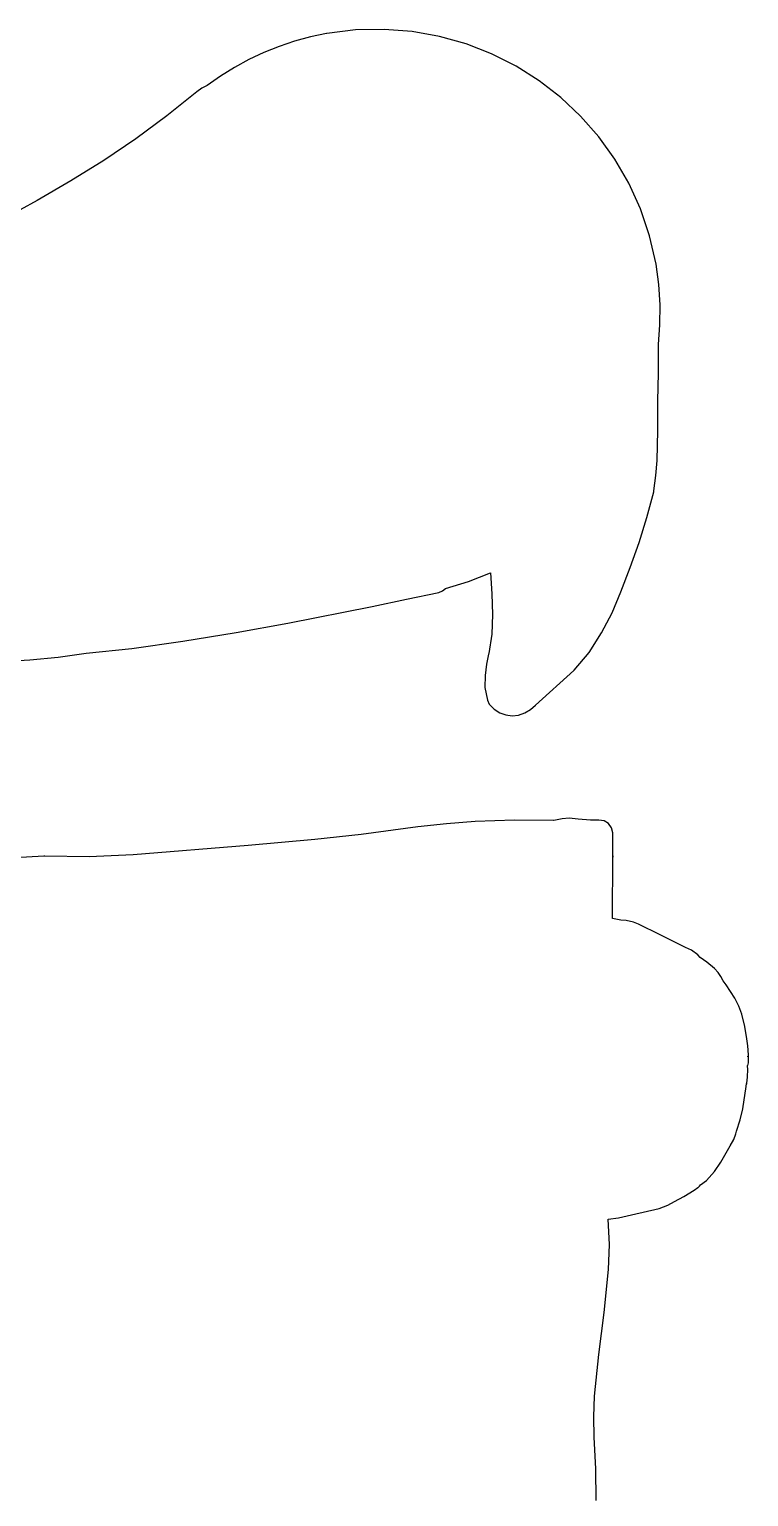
# Model space of a CAD drawing. Extents: x -2300 to 2026, y -6513 to 1502.
# Drawn here: x -1566.7 to -1434.2, y -2837.1 to -2566.9 of the extents above; entities that cross this region are included whole.
import ezdxf

# ---------------------------------------------------------------- set-up
doc = ezdxf.new("R2010")
doc.units = 0

msp = doc.modelspace()

# ---------------------------------------------------------------- linework, layer by layer
at = {"layer": 'Layer 1'}
for p, q in [((-1506.628756, -2567.008796), (-1511.943165, -2567.669593)), ((-1501.37466, -2566.89029), (-1506.628756, -2567.008796)), ((-1496.211504, -2567.292616), (-1501.37466, -2566.89029)), ((-1517.845693, -2569.09355), (-1520.713168, -2570.05633)), ((-1514.922341, -2568.297046), (-1517.845693, -2569.09355)), ((-1511.95, -2567.67), (-1514.922341, -2568.297046)), ((-1511.943165, -2567.669593), (-1511.95, -2567.67)), ((-1491.169915, -2568.194319), (-1496.211504, -2567.292616)), ((-1486.28052, -2569.573941), (-1491.169915, -2568.194319)), ((-1481.573947, -2571.410026), (-1486.28052, -2569.573941)), ((-1523.517878, -2571.182203), (-1526.252933, -2572.467985)), ((-1520.713168, -2570.05633), (-1523.517878, -2571.182203)), ((-1477.080822, -2573.681116), (-1481.573947, -2571.410026)), ((-1528.911448, -2573.910496), (-1531.486533, -2575.506552)), ((-1526.252933, -2572.467985), (-1528.911448, -2573.910496)), ((-1472.831773, -2576.365755), (-1477.080822, -2573.681116)), ((-1534.912861, -2577.740516), (-1535.84607, -2578.39745)), ((-1533.9713, -2577.25297), (-1534.912861, -2577.740516)), ((-1531.486533, -2575.506552), (-1533.9713, -2577.25297)), ((-1468.857427, -2579.442486), (-1472.831773, -2576.365755)), ((-1535.84607, -2578.39745), (-1541.363404, -2582.834366)), ((-1465.188411, -2582.889851), (-1468.857427, -2579.442486)), ((-1541.363404, -2582.834366), (-1547.090642, -2587.037938)), ((-1461.855352, -2586.686395), (-1465.188411, -2582.889851)), ((-1547.090642, -2587.037938), (-1552.999188, -2591.025491)), ((-1458.888878, -2590.81066), (-1461.855352, -2586.686395)), ((-1552.999188, -2591.025491), (-1559.060445, -2594.81435)), ((-1456.319614, -2595.241189), (-1458.888878, -2590.81066)), ((-1559.060445, -2594.81435), (-1565.245818, -2598.421841)), ((-1454.17819, -2599.956525), (-1456.319614, -2595.241189)), ((-1565.245818, -2598.421841), (-1571.526711, -2601.865287)), ((-1452.495231, -2604.935212), (-1454.17819, -2599.956525)), ((-1451.301365, -2610.155793), (-1452.495231, -2604.935212)), ((-1450.789901, -2613.894862), (-1451.301365, -2610.155793)), ((-1450.551175, -2617.609891), (-1450.789901, -2613.894862)), ((-1450.576255, -2621.290321), (-1450.551175, -2617.609891)), ((-1450.85621, -2624.925593), (-1450.576255, -2621.290321)), ((-1450.820586, -2630.026323), (-1450.85621, -2624.925593)), ((-1450.974933, -2635.385785), (-1450.825243, -2630.144009)), ((-1450.825243, -2630.144009), (-1450.820586, -2630.026323)), ((-1450.970998, -2640.763789), (-1450.974933, -2635.385785)), ((-1451.108142, -2646.259752), (-1450.970998, -2640.763789)), ((-1451.321715, -2649.04626), (-1451.108142, -2646.259752)), ((-1451.681072, -2651.855409), (-1451.321715, -2649.04626)), ((-1452.978435, -2656.757195), (-1451.719637, -2652.050353)), ((-1451.719637, -2652.050353), (-1451.681072, -2651.855409)), ((-1454.427075, -2661.398616), (-1452.978435, -2656.757195)), ((-1456.041536, -2665.974831), (-1454.427075, -2661.398616)), ((-1485.845899, -2668.582431), (-1481.799556, -2666.976391)), ((-1481.799556, -2666.976391), (-1481.534844, -2670.854063)), ((-1457.797797, -2670.486053), (-1456.041536, -2665.974831)), ((-1490.072526, -2669.862241), (-1485.845899, -2668.582431)), ((-1503.5775, -2673.172981), (-1497.223156, -2671.833067)), ((-1497.223156, -2671.833067), (-1491.311386, -2670.570687)), ((-1491.311386, -2670.570687), (-1490.637997, -2670.310523)), ((-1490.637997, -2670.310523), (-1490.072526, -2669.862241)), ((-1481.534844, -2670.854063), (-1481.395179, -2674.632818)), ((-1459.394949, -2674.315023), (-1457.797797, -2670.486053)), ((-1519.085406, -2676.234156), (-1503.5775, -2673.172981)), ((-1481.395179, -2674.632818), (-1481.533785, -2678.294136)), ((-1461.312094, -2678.055014), (-1459.394949, -2674.315023)), ((-1528.60548, -2677.960887), (-1519.085406, -2676.234156)), ((-1547.844941, -2680.907979), (-1538.414187, -2679.578738)), ((-1538.414187, -2679.578738), (-1528.60548, -2677.960887)), ((-1481.533785, -2678.294136), (-1482.103889, -2681.819491)), ((-1463.618107, -2681.617999), (-1461.312094, -2678.055014)), ((-1571.773527, -2683.277489), (-1566.600495, -2683.017244)), ((-1566.600495, -2683.017244), (-1561.418858, -2682.518831)), ((-1561.418858, -2682.518831), (-1556.231156, -2681.768877)), ((-1556.231156, -2681.768877), (-1547.844941, -2680.907979)), ((-1482.129585, -2681.938024), (-1482.491796, -2683.797333)), ((-1482.103889, -2681.819491), (-1482.129585, -2681.938024)), ((-1466.381867, -2684.915953), (-1463.618107, -2681.617999)), ((-1482.783442, -2685.860039), (-1482.803453, -2688.086335)), ((-1482.491796, -2683.797333), (-1482.783442, -2685.860039)), ((-1473.516579, -2691.325834), (-1466.457199, -2684.991094)), ((-1466.457199, -2684.991094), (-1466.381867, -2684.915953)), ((-1482.803453, -2688.086335), (-1482.350755, -2690.436414)), ((-1482.350755, -2690.436414), (-1481.998119, -2691.132795)), ((-1481.998119, -2691.132795), (-1481.109199, -2692.085988)), ((-1474.427337, -2692.173625), (-1473.516579, -2691.325834)), ((-1481.109199, -2692.085988), (-1480.079713, -2692.757407)), ((-1480.079713, -2692.757407), (-1478.955476, -2693.155217)), ((-1478.955476, -2693.155217), (-1477.782306, -2693.287581)), ((-1477.782306, -2693.287581), (-1476.606015, -2693.162661)), ((-1476.606015, -2693.162661), (-1475.47242, -2692.788622)), ((-1475.47242, -2692.788622), (-1474.427337, -2692.173625)), ((-1484.574117, -2712.784633), (-1489.871261, -2713.19421)), ((-1477.375352, -2712.500577), (-1484.574117, -2712.784633)), ((-1470.186817, -2712.58482), (-1477.375352, -2712.500577)), ((-1470.14351, -2712.586937), (-1470.186817, -2712.58482)), ((-1468.598842, -2712.292854), (-1470.14351, -2712.586937)), ((-1467.288585, -2712.184716), (-1468.598842, -2712.292854)), ((-1465.65306, -2712.360878), (-1467.288585, -2712.184716)), ((-1463.339587, -2712.516056), (-1465.662162, -2712.358761)), ((-1465.662162, -2712.358761), (-1465.65306, -2712.360878)), ((-1461.809252, -2712.507139), (-1463.339587, -2712.516056)), ((-1460.837775, -2712.650506), (-1461.809252, -2712.507139)), ((-1460.032326, -2713.147054), (-1460.837775, -2712.650506)), ((-1505.581917, -2715.162273), (-1514.156334, -2716.111471)), ((-1495.137365, -2713.750491), (-1505.581917, -2715.162273)), ((-1489.871261, -2713.19421), (-1495.137365, -2713.750491)), ((-1459.480135, -2713.915462), (-1460.032326, -2713.147054)), ((-1459.268432, -2714.874409), (-1459.480135, -2713.915462)), ((-1459.250017, -2716.847139), (-1459.268432, -2714.874409)), ((-1526.399807, -2717.199636), (-1547.557117, -2718.892673)), ((-1514.156334, -2716.111471), (-1526.399807, -2717.199636)), ((-1459.268855, -2719.348189), (-1459.245572, -2718.305099)), ((-1459.245572, -2718.305099), (-1459.250017, -2716.847139)), ((-1564.061711, -2719.151619), (-1578.594984, -2720.014995)), ((-1563.8329, -2719.151619), (-1564.061711, -2719.151619)), ((-1555.693427, -2719.281397), (-1563.8329, -2719.151619)), ((-1547.56, -2718.89), (-1555.693427, -2719.281397)), ((-1547.557117, -2718.892673), (-1547.56, -2718.89)), ((-1547.56, -2718.89), (-1547.56, -2718.89)), ((-1547.56, -2718.89), (-1547.56, -2718.89)), ((-1547.56, -2718.89), (-1547.56, -2718.89)), ((-1547.56, -2718.89), (-1547.56, -2718.89)), ((-1547.56, -2718.89), (-1547.56, -2718.89)), ((-1547.56, -2718.89), (-1547.56, -2718.89)), ((-1547.56, -2718.89), (-1547.56, -2718.89)), ((-1547.56, -2718.89), (-1547.56, -2718.89)), ((-1459.308416, -2730.63927), (-1459.259542, -2719.09927)), ((-1459.259542, -2719.09927), (-1459.268855, -2719.348189)), ((-1457.767956, -2730.926712), (-1459.308416, -2730.63927)), ((-1456.805611, -2731.029555), (-1457.767956, -2730.926712)), ((-1455.466916, -2731.300514), (-1456.805611, -2731.029555)), ((-1454.544986, -2731.654632), (-1455.466916, -2731.300514)), ((-1454.036266, -2731.921754), (-1454.544986, -2731.654632)), ((-1451.034396, -2733.410824), (-1454.036266, -2731.921754)), ((-1445.880226, -2735.960554), (-1451.034396, -2733.410824)), ((-1444.790356, -2736.459239), (-1445.880226, -2735.960554)), ((-1443.579355, -2737.354477), (-1444.790356, -2736.459239)), ((-1443.177166, -2737.793789), (-1443.579355, -2737.354477)), ((-1441.958842, -2738.659556), (-1443.177166, -2737.793789)), ((-1440.535046, -2739.831709), (-1441.958842, -2738.659556)), ((-1439.843243, -2740.603249), (-1440.535046, -2739.831709)), ((-1439.390675, -2741.286148), (-1439.843243, -2740.603249)), ((-1438.950516, -2742.132099), (-1439.390675, -2741.286148)), ((-1438.366466, -2742.848377), (-1438.950516, -2742.132099)), ((-1436.803339, -2745.323572), (-1438.366466, -2742.848377)), ((-1436.077156, -2746.756025), (-1436.803339, -2745.323572)), ((-1435.501526, -2748.253267), (-1436.077156, -2746.756025)), ((-1434.924252, -2750.545981), (-1435.501526, -2748.253267)), ((-1434.56156, -2752.786307), (-1434.924252, -2750.545981)), ((-1434.364213, -2754.085465), (-1434.56156, -2752.786307)), ((-1434.414788, -2756.011565), (-1434.415, -2756.0122)), ((-1434.415, -2756.0122), (-1434.41246, -2756.016433)), ((-1434.379631, -2756.110836), (-1434.414788, -2756.011565)), ((-1434.41246, -2756.016433), (-1434.379631, -2756.110836)), ((-1434.240653, -2755.736087), (-1434.364213, -2754.085465)), ((-1434.251448, -2756.893267), (-1434.240653, -2755.736087)), ((-1434.453165, -2759.708423), (-1434.404228, -2758.517593)), ((-1434.439682, -2757.845129), (-1434.424865, -2757.722998)), ((-1434.426043, -2757.877091), (-1434.439682, -2757.845129)), ((-1434.404228, -2758.317357), (-1434.426043, -2757.877091)), ((-1434.424865, -2757.722998), (-1434.401857, -2757.680665)), ((-1434.404228, -2758.517593), (-1434.404228, -2758.317357)), ((-1434.401857, -2757.680665), (-1434.279832, -2757.197643)), ((-1434.279832, -2757.197643), (-1434.251448, -2756.893267)), ((-1435.322832, -2765.664204), (-1434.707842, -2761.548858)), ((-1434.707842, -2761.548858), (-1434.643199, -2761.037685)), ((-1434.667012, -2761.130395), (-1434.527947, -2760.503864)), ((-1434.643199, -2761.037685), (-1434.667012, -2761.130395)), ((-1434.527947, -2760.503864), (-1434.453165, -2759.708423)), ((-1435.813214, -2767.732441), (-1435.322832, -2765.664204)), ((-1436.472902, -2769.803198), (-1435.813214, -2767.732441)), ((-1437.620682, -2772.486698), (-1436.966909, -2771.353018)), ((-1436.966909, -2771.353018), (-1436.585556, -2770.289264)), ((-1436.585556, -2770.289264), (-1436.472902, -2769.803198)), ((-1439.393622, -2775.500818), (-1437.620682, -2772.486698)), ((-1442.006812, -2778.867578), (-1440.529243, -2777.196423)), ((-1440.529243, -2777.196423), (-1439.393622, -2775.500818)), ((-1444.264801, -2780.674993), (-1443.578643, -2780.17525)), ((-1443.578643, -2780.17525), (-1443.471667, -2780.088255)), ((-1443.471667, -2780.088255), (-1443.314695, -2779.941994)), ((-1443.314695, -2779.941994), (-1443.113337, -2779.708103)), ((-1443.113337, -2779.708103), (-1443.088212, -2779.669157)), ((-1443.088212, -2779.669157), (-1442.006812, -2778.867578)), ((-1449.145227, -2783.406912), (-1447.922661, -2782.776623)), ((-1447.922661, -2782.776623), (-1446.162903, -2781.856459)), ((-1446.162903, -2781.856459), (-1444.264801, -2780.674993)), ((-1460.084871, -2786.01723), (-1458.214841, -2785.750108)), ((-1458.214841, -2785.750108), (-1455.837891, -2785.200623)), ((-1455.837891, -2785.200623), (-1450.707551, -2784.010213)), ((-1450.707551, -2784.010213), (-1449.145227, -2783.406912)), ((-1459.887667, -2790.665999), (-1460.084871, -2786.01723)), ((-1460.06, -2795.27), (-1459.887667, -2790.665999)), ((-1460.86934, -2803.181616), (-1460.057873, -2795.27615)), ((-1460.057873, -2795.27615), (-1460.06, -2795.27)), ((-1461.851363, -2810.94795), (-1460.86934, -2803.181616)), ((-1462.602461, -2818.612238), (-1461.854962, -2810.9543)), ((-1461.854962, -2810.9543), (-1461.851363, -2810.94795)), ((-1462.74569, -2822.40102), (-1462.602461, -2818.612238)), ((-1462.668035, -2826.157), (-1462.74569, -2822.40102)), ((-1462.408347, -2831.977046), (-1462.668035, -2826.157)), ((-1462.31065, -2837.800124), (-1462.408347, -2831.977046))]:
    msp.add_line(p, q, dxfattribs=at)

doc.saveas('drawing.dxf')
